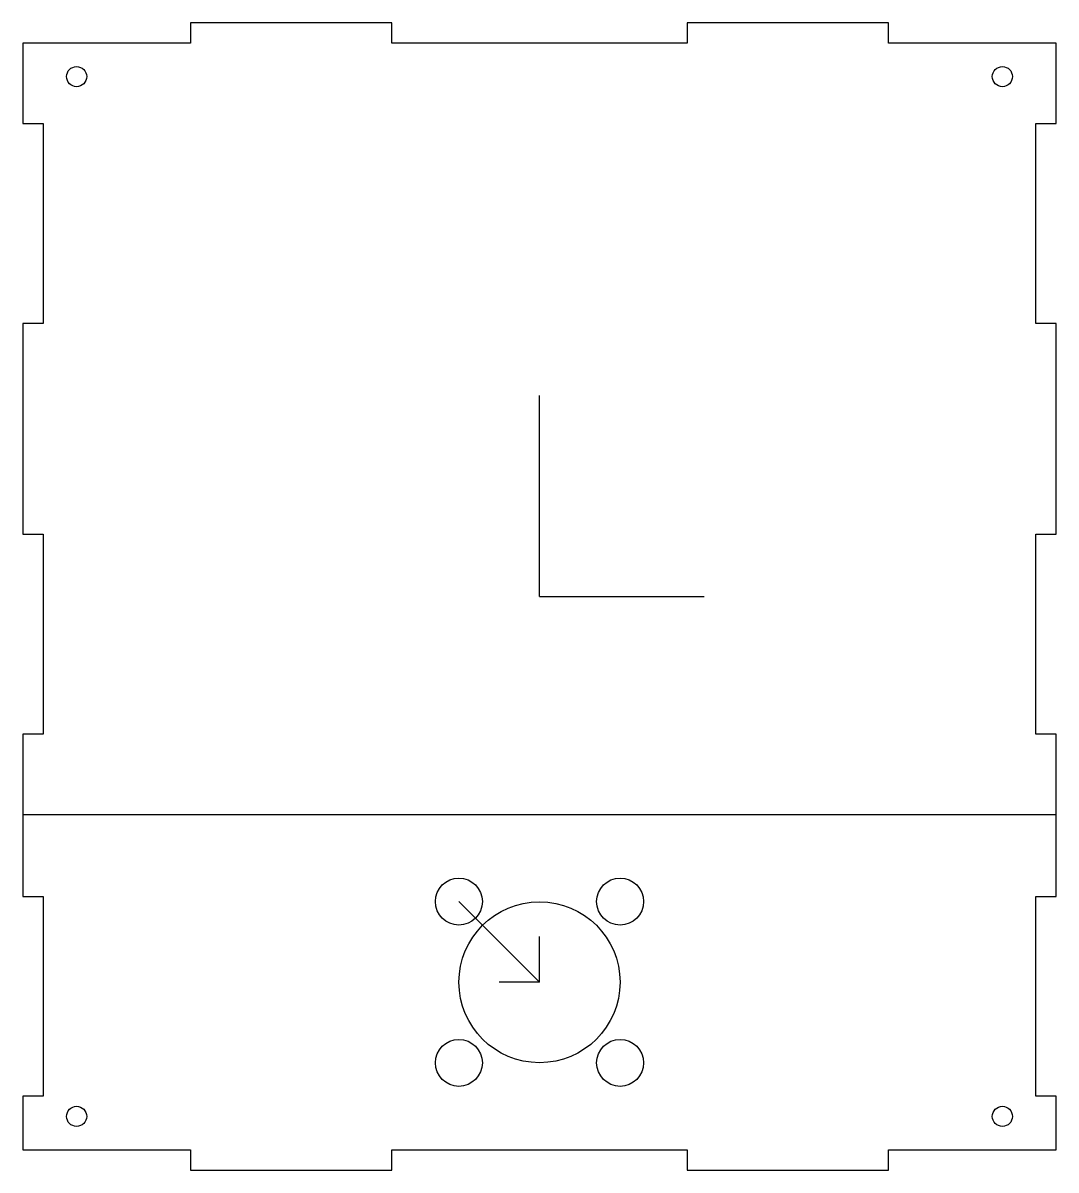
# Model space of a CAD drawing. Header units: millimetres. Extents: x 0 to 154, y -3 to 168.
import ezdxf

# ---------------------------------------------------------------- set-up
doc = ezdxf.new("R2010")
doc.units = ezdxf.units.MM
doc.layers.get('0').update_dxf_attribs({"linetype": 'CONTINUOUS'})

msp = doc.modelspace()

# ---------------------------------------------------------------- linework, layer by layer
for p, q in [((77, 82.5), (77, 112.46)), ((77, 82.5), (101.53, 82.5)), ((0, 50), (154, 50)), ((77, 25), (64.98, 37.02)), ((77, 25), (77, 31.84)), ((77, 25), (70.99, 25))]:
    msp.add_line(p, q)
msp.add_lwpolyline([(0, 37.8), (3, 37.8), (3, 8), (0, 8), (0, 0), (25, 0), (25, -3), (55, -3), (55, 0), (99, 0), (99, -3), (129, -3), (129, 0), (154, 0), (154, 8), (151, 8), (151, 37.8), (154, 37.8), (154, 62), (151, 62), (151, 91.8), (154, 91.8), (154, 123.2), (151, 123.2), (151, 153), (154, 153), (154, 165), (129, 165), (129, 168), (99, 168), (99, 165), (55, 165), (55, 168), (25, 168), (25, 165), (0, 165), (0, 153), (3, 153), (3, 123.2), (0, 123.2), (0, 91.8), (3, 91.8), (3, 62), (0, 62)], close=True)
for centre, radius in [((8, 160), 1.5), ((146, 160), 1.5), ((64.98, 37.02), 3.5), ((89.02, 37.02), 3.5), ((77, 25), 12), ((64.98, 12.98), 3.5), ((89.02, 12.98), 3.5), ((8, 5), 1.5), ((146, 5), 1.5)]:
    msp.add_circle(centre, radius)

doc.saveas('drawing.dxf')
